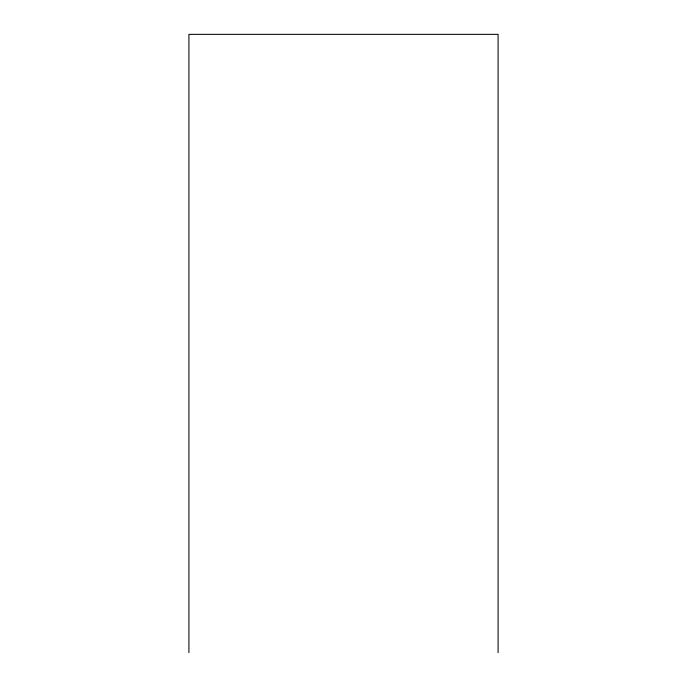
<?xml version="1.0" encoding="UTF-8"?>
<svg xmlns="http://www.w3.org/2000/svg" width="687" height="687" viewBox="0 0 687 687"><rect width="100%" height="100%" fill="white"/><g stroke="black" fill="none" stroke-linecap="round" stroke-linejoin="round"><path stroke-width="1.03" d="M498.084 652.65L498.084 34.35L188.916 34.35L188.916 652.65"/></g></svg>
